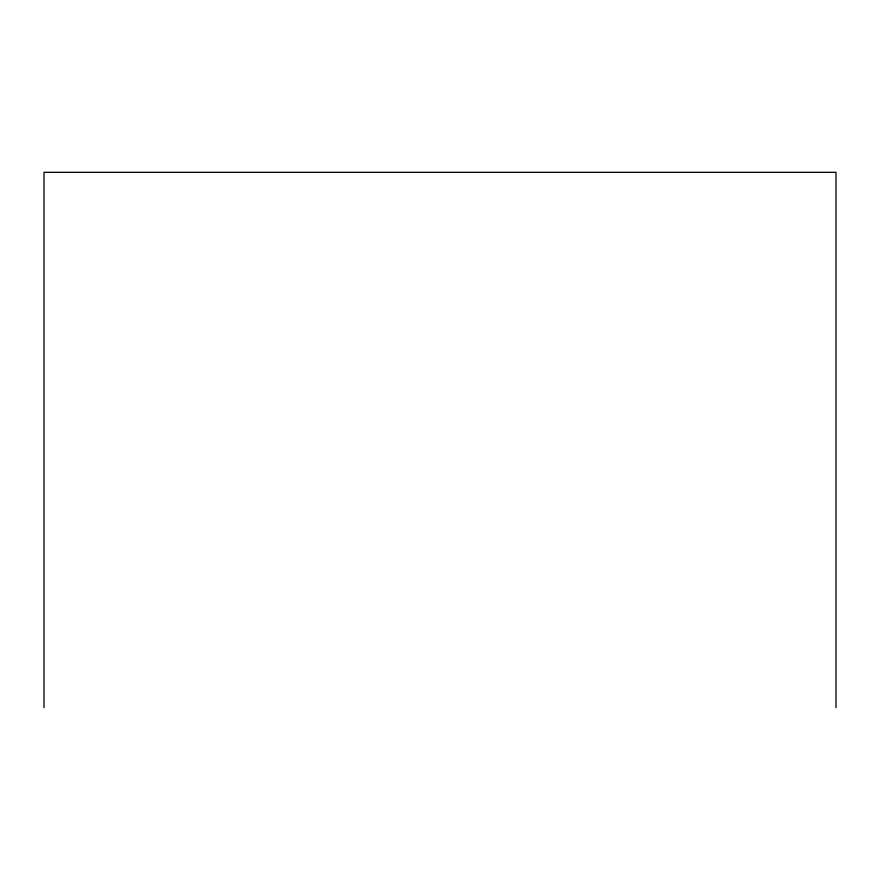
<?xml version="1.0" encoding="UTF-8"?>
<svg xmlns="http://www.w3.org/2000/svg" width="880" height="880" viewBox="0 0 880 880"><rect width="100%" height="100%" fill="white"/><g stroke="black" fill="none" stroke-linecap="round" stroke-linejoin="round"><path stroke-width="1.32" d="M836 707.685L836 172.315L44 172.315L44 707.685"/></g></svg>
